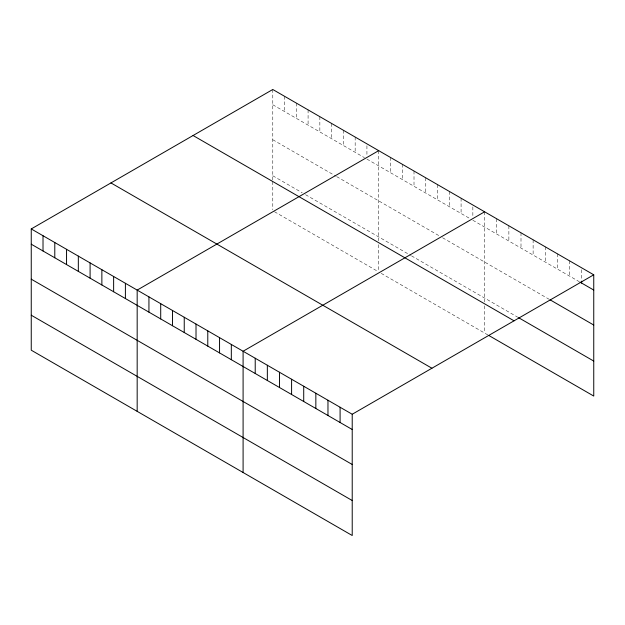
<?xml version="1.0" encoding="UTF-8"?>
<svg xmlns="http://www.w3.org/2000/svg" width="625" height="625" viewBox="0 0 625 625"><rect width="100%" height="100%" fill="white"/><g stroke="black" fill="none" stroke-linecap="round" stroke-linejoin="round"><path stroke-width="0.47" stroke-dasharray="3.12 2.34" d="M272.781 89.492L272.781 180.625M272.781 104.75L364.406 157.648M366.93 159.102L470.328 218.805M472.852 220.258L579.203 281.656M272.781 139.727L335.828 176.125M336.672 176.609L439.227 235.828M442.586 237.766L549.289 299.367M272.781 175.766L302.203 192.758M305.562 194.695L410.641 255.367M411.484 255.852L517.766 317.211M274.461 211.719L377.859 271.414M381.219 273.359L487.852 334.922M581.625 269.711L581.625 279.242M569.5 260.805L569.5 276.055M557.375 253.805L557.375 269.055M545.25 246.805L545.25 262.055M533.125 239.805L533.125 255.055M521 232.805L521 248.055M508.875 225.805L508.875 241.055M496.742 218.797L496.742 234.055M484.617 211.797L484.617 301.961M484.617 305.844L484.617 333.055M472.852 206.914L472.852 217.398M461.086 198.211L461.086 213.461M449.312 191.414L449.312 206.664M437.547 184.617L437.547 199.875M425.773 177.828L425.773 193.078M414.008 171.031L414.008 186.281M402.234 164.234L402.234 179.492M390.469 157.445L390.469 172.695M378.703 150.648L378.703 240.805M378.703 244.695L378.703 270.93M366.93 145.758L366.93 155.289M355.164 137.055L355.164 152.312M343.391 130.266L343.391 145.516M331.625 123.469L331.625 138.719M319.852 116.672L319.852 131.922M308.086 109.875L308.086 125.133M296.32 103.086L296.32 118.336M284.547 96.289L284.547 111.539M272.781 181.602L272.781 209.773"/><path stroke-width="0.94" d="M31.25 228.938L352.219 414.25L352.219 535.508L31.25 350.195L31.25 228.938L272.781 89.492L593.75 274.805L593.75 396.062L488.664 335.391M378.703 150.648L137.172 290.094L137.172 411.344M484.617 211.797L243.094 351.242L243.094 472.5M352.219 414.25L593.75 274.805M580.008 282.125L593.75 290.055M550.102 299.836L593.75 325.039M518.57 317.672L593.75 361.078M193.078 135.516L514.047 320.82M110.953 182.922L431.922 368.234M31.25 244.195L352.219 429.5M31.25 279.172L352.219 464.484M31.25 315.211L352.219 500.523M581.625 281.148L581.625 283.055M340.094 407.25L340.094 422.5M327.969 400.25L327.969 415.5M315.844 393.25L315.844 408.5M303.719 386.25L303.719 401.5M291.594 379.25L291.594 394.5M279.469 372.25L279.469 387.5M267.344 365.25L267.344 380.5M255.219 358.242L255.219 373.5M231.32 344.453L231.32 359.703M219.555 337.656L219.555 352.906M207.781 330.859L207.781 346.117M196.016 324.07L196.016 339.32M184.242 317.273L184.242 332.523M172.477 310.477L172.477 325.727M160.711 303.68L160.711 318.938M148.938 296.891L148.938 312.141M125.398 283.297L125.398 298.547M113.633 276.5L113.633 291.758M101.867 269.711L101.867 284.961M90.094 262.914L90.094 278.164M78.328 256.117L78.328 271.375M66.555 249.328L66.555 264.578M54.789 242.531L54.789 257.781M43.016 235.734L43.016 250.984"/></g></svg>
